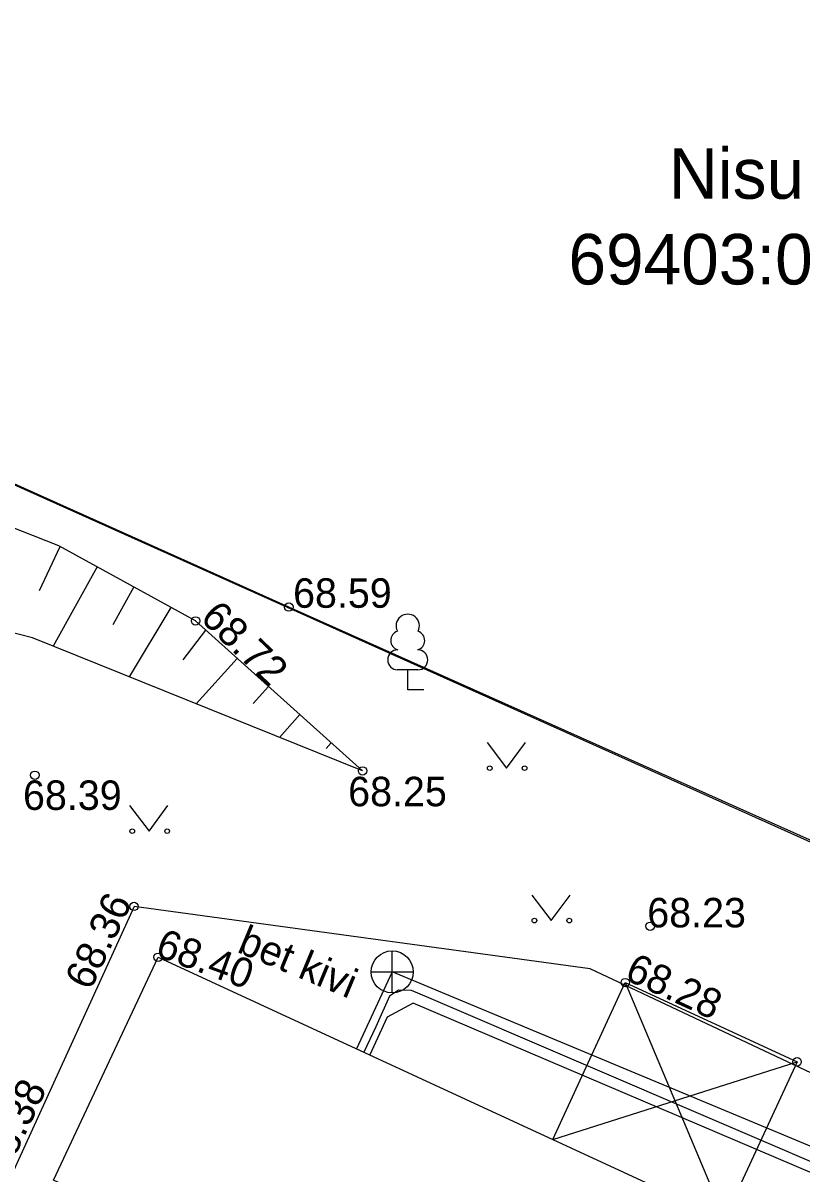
# Model space of a CAD drawing. Extents: x 640554 to 641014, y 6454407 to 6455050.
# Drawn here: x 640962.38 to 640980.87, y 6454843.12 to 6454870.43 of the extents above; entities that cross this region are included whole.
import ezdxf

# ---------------------------------------------------------------- set-up
doc = ezdxf.new("R2010")
doc.units = 0
for name, color, linetype in [('AED', 7, 'Continuous'), ('HALJASTUS', 7, 'Continuous'), ('HOONE', 7, 'Continuous'), ('KKAEV', 7, 'Continuous'), ('KORGUS-EH2000', 7, 'Continuous'), ('KTRASS', 7, 'Continuous'), ('MPKAABEL', 7, 'Continuous'), ('PIIR', 7, 'Continuous'), ('PUU', 7, 'Continuous'), ('RELJEEF', 7, 'Continuous'), ('TEE', 7, 'Continuous'), ('VTRASS', 7, 'Continuous')]:
    doc.layers.add(name, color=color, linetype=linetype)

# ---------------------------------------------------------------- blocks, each defined once
blk = doc.blocks.new('KAKAEV_37')
at = {"layer": 'KKAEV'}
for p, q in [((0, -1), (0, 1)), ((-1, 0), (1, 0))]:
    blk.add_line(p, q, dxfattribs=at)
blk.add_circle((0, 0), 1, dxfattribs=at)

msp = doc.modelspace()

# ---------------------------------------------------------------- linework, layer by layer
at = {"layer": 'AED'}
msp.add_lwpolyline([(640987.72, 6454842.37), (640990.03, 6454841.32), (640992.28, 6454845.84), (640981.87, 6454850.67), (640968.69, 6454856.56), (640957.52, 6454861.57), (640955.57, 6454862.42)], dxfattribs=at)
at = {"layer": 'HALJASTUS'}
for p, q in [((640973.397, 6454853.341), (640973.86, 6454852.734)), ((640973.86, 6454852.734), (640974.306, 6454853.341)), ((640964.909, 6454851.845), (640965.372, 6454851.238)), ((640965.372, 6454851.238), (640965.818, 6454851.845)), ((640974.458, 6454849.722), (640974.921, 6454849.115)), ((640974.921, 6454849.115), (640975.367, 6454849.722))]:
    msp.add_line(p, q, dxfattribs=at)
for centre in [(640973.459, 6454852.734), (640974.288, 6454852.734), (640964.971, 6454851.238), (640965.8, 6454851.238), (640974.52, 6454849.115), (640975.349, 6454849.115)]:
    msp.add_circle(centre, 0.055, dxfattribs=at)
at = {"layer": 'HOONE'}
for p, q in [((640976.679, 6454847.641), (640979.036, 6454842.03)), ((640974.958, 6454843.914), (640980.757, 6454845.759))]:
    msp.add_line(p, q, dxfattribs=at)
msp.add_lwpolyline([(640965.587, 6454848.243), (640979.036, 6454842.03), (640972.842, 6454828.607), (640965.267, 6454832.112), (640969.012, 6454840.218), (640963.104, 6454842.947)], close=True, dxfattribs=at)
msp.add_lwpolyline([(640974.958, 6454843.914), (640976.679, 6454847.641), (640980.757, 6454845.759), (640979.036, 6454842.03)], dxfattribs=at)
at = {"layer": 'KORGUS-EH2000'}
for centre in [(640968.69, 6454856.56), (640966.475, 6454856.231), (640962.657, 6454852.566), (640970.44, 6454852.67), (640965.013, 6454849.452), (640977.27, 6454848.98), (640965.587, 6454848.243), (640976.679, 6454847.641), (640980.757, 6454845.759)]:
    msp.add_circle(centre, 0.1, dxfattribs=at)
at = {"layer": 'KTRASS'}
for p, q in [((640971.144, 6454847.895), (640970.299, 6454846.066)), ((640989.398, 6454840.285), (640971.144, 6454847.895))]:
    msp.add_line(p, q, dxfattribs=at)
at = {"layer": 'MPKAABEL'}
msp.add_lwpolyline([(640978.602, 6454817.328), (640982.508, 6454840.39), (640982.081, 6454842.706), (640971.641, 6454847.153), (640971.023, 6454846.82), (640970.609, 6454845.923)], dxfattribs=at)
at = {"layer": 'PIIR'}
msp.add_lwpolyline([(640999.41, 6454869.38), (641000.54, 6454863.75), (640992.12, 6454846.02), (640955.53, 6454862.44), (640962.18, 6454880.16), (640968.56, 6454897.18)], close=True, dxfattribs=at)
at = {"layer": 'PUU'}
for p, q in [((640971.753, 6454855.07), (640971.273, 6454855.07)), ((640971.513, 6454854.595), (640971.513, 6454855.07)), ((640971.893, 6454854.595), (640971.513, 6454854.595))]:
    msp.add_line(p, q, dxfattribs=at)
for centre, radius, start, end in [((640971.513, 6454856.115), 0.277, 332.5799, 207.4201), ((640971.343, 6454855.767), 0.233, 109.0217, 253.1415), ((640971.683, 6454855.767), 0.233, 286.8508, 70.9859), ((640971.275, 6454855.307), 0.238, 90.0016, 269.3953), ((640971.75, 6454855.307), 0.238, 270.6047, 89.9984)]:
    msp.add_arc(centre, radius, start, end, dxfattribs=at)
at = {"layer": 'RELJEEF'}
for p, q in [((640962.767, 6454856.956), (640963.259, 6454858)), ((640964.135, 6454857.518), (640963.096, 6454855.629)), ((640964.521, 6454856.145), (640965.011, 6454857.036)), ((640965.887, 6454856.554), (640964.897, 6454854.904)), ((640966.18, 6454855.308), (640966.72, 6454856.011)), ((640967.464, 6454855.343), (640966.492, 6454854.261)), ((640967.844, 6454854.269), (640968.208, 6454854.675)), ((640968.952, 6454854.006), (640968.466, 6454853.465)), ((640969.575, 6454853.203), (640969.696, 6454853.338)), ((640970.44, 6454852.67), (640970.44, 6454852.67))]:
    msp.add_line(p, q, dxfattribs=at)
for points in [[(640970.44, 6454852.67), (640966.475, 6454856.231), (640963.231, 6454858.015), (640959.987, 6454859.287), (640958.911, 6454859.465), (640957.556, 6454859.378), (640956.038, 6454858.836), (640955.062, 6454857.936), (640953.433, 6454854.475), (640951.25, 6454848.754), (640947.35, 6454838.358), (640946.732, 6454836.113), (640946.851, 6454834.648), (640946.901, 6454833.937), (640947.833, 6454832.472), (640951.454, 6454830.541), (640964.261, 6454824.571), (640973.28, 6454821.17)], [(640970.44, 6454852.67), (640962.603, 6454855.828), (640958.363, 6454856.917), (640957.658, 6454856.125), (640953.41, 6454844.158), (640951.028, 6454837.181), (640950.757, 6454835.663), (640951.949, 6454834.654), (640959.415, 6454829.75), (640973.28, 6454821.17)]]:
    msp.add_lwpolyline(points, dxfattribs=at)
at = {"layer": 'TEE'}
msp.add_lwpolyline([(640987.72, 6454842.37), (640975.843, 6454847.969), (640965.013, 6454849.452), (640962.27, 6454843.43), (640962.081, 6454843.016), (640964.08, 6454832.67), (640964.309, 6454831.487), (640964.85, 6454831.23), (640972.39, 6454827.74), (640973.289, 6454827.324), (640973.72, 6454828.22), (640977.217, 6454835.789), (640978.079, 6454835.39), (640979.303, 6454838.04), (640979.952, 6454838.687), (640980.831, 6454839.173), (640981.735, 6454839.272), (640982.438, 6454839.22), (640983.086, 6454838.942), (640985.56, 6454837.74)], dxfattribs=at)
at = {"layer": 'VTRASS'}
msp.add_lwpolyline([(640989.21, 6454839.898), (640972.01, 6454847.278), (640971.601, 6454847.454), (640971.294, 6454847.462), (640971.08, 6454847.318), (640970.752, 6454846.591), (640970.472, 6454845.987)], dxfattribs=at)

# ---------------------------------------------------------------- block references
at = {"layer": 'KKAEV', "xscale": 0.5, "yscale": 0.5}
msp.add_blockref('KAKAEV_37', (640971.144, 6454847.895), dxfattribs=at)

# ---------------------------------------------------------------- texts
at = {"layer": 'KORGUS-EH2000'}
for s, p in [(' 68.59', (640968.53, 6454856.544)), (' 68.39', (640962.117, 6454851.743)), (' 68.25', (640969.838, 6454851.83)), (' 68.23', (640976.941, 6454848.953))]:
    msp.add_text(s, height=0.7, dxfattribs=at).set_placement(p)
for s, rotation, p in [(' 68.72', 315.8908, (640966.373, 6454856.451)), (' 68.36', 64.7651, (640963.868, 6454847.196)), (' 68.40', 339.7794, (640965.243, 6454848.373)), (' 68.28', 335.0956, (640976.398, 6454847.842)), (' 68.38', 64.7356, (640961.844, 6454842.774))]:
    msp.add_text(s, height=0.7, rotation=rotation, dxfattribs=at).set_placement(p)
at = {"layer": 'PIIR'}
for s, p in [('Nisu tn 1', (640977.714, 6454866.259)), ('69403:004:0125', (640975.329, 6454864.223))]:
    msp.add_text(s, height=1.2, dxfattribs=at).set_placement(p)
at = {"layer": 'TEE'}
msp.add_text('bet kivi', height=0.7, rotation=337.374, dxfattribs=at).set_placement((640967.433, 6454848.376))

doc.saveas('drawing.dxf')
